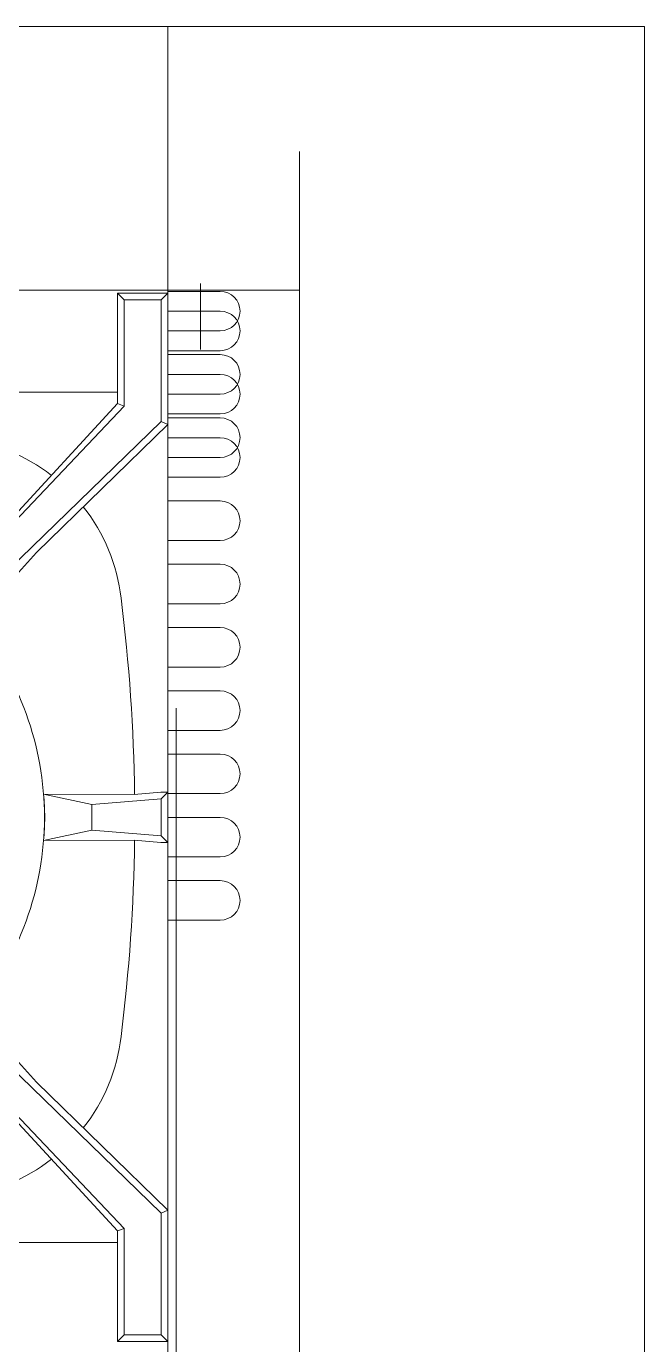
# Model space of a CAD drawing. Extents: x 306 to 2240, y 18 to 779.
# Drawn here: x 689.463 to 689.698, y 391.605 to 392.105 of the extents above; entities that cross this region are included whole.
import ezdxf

# ---------------------------------------------------------------- set-up
doc = ezdxf.new("R2010")
doc.units = 0
doc.header["$MEASUREMENT"] = 0
doc.linetypes.add('ACAD_ISO03W100', pattern=[30, 12, -18])
doc.linetypes.add('HIDDEN', pattern=[9.524999999999995, 6.349999999999998, -3.174999999999998])
doc.layers.add('EQUIPAMIENTO SUPER', color=1, linetype='Continuous')
doc.layers.add('Sanitario', color=1, linetype='Continuous')

msp = doc.modelspace()

# ---------------------------------------------------------------- linework, layer by layer
at = {"layer": 'EQUIPAMIENTO SUPER', "color": 253, "lineweight": 0}
for p, q in [((689.5169949408361, 392.1047525021578, -6.438942029e-07), (689.5169949408361, 391.9435025021578, -6.438942029e-07)), ((689.5169949408361, 391.2572425979576, -6.438943981e-07), (689.5169949408361, 392.0572425979573, -6.438943981e-07)), ((689.5169949408361, 391.2572425979576, -6.438943981e-07), (689.5169949408361, 392.0572425979573, -6.438943981e-07)), ((689.566994940839, 392.0572425979573, -6.438943981e-07), (689.566994940839, 391.2572425979576, -6.438943981e-07)), ((689.566994940839, 392.0572425979573, -6.438943981e-07), (689.566994940839, 391.2572425979576, -6.438943981e-07)), ((689.5169949408361, 391.8572425979575, -6.438943981e-07), (689.5169949408361, 392.0184925979576, -6.438943981e-07)), ((689.5169949408361, 391.8572425979575, -6.438943981e-07), (689.5169949408361, 392.0184925979576, -6.438943981e-07)), ((689.566994940839, 392.0047525021575, -6.438942029e-07), (688.78699494084, 392.0047525021575, -6.438942029e-07)), ((689.566994940839, 392.0047525021575, -6.438942029e-07), (688.78699494084, 392.0047525021575, -6.438942029e-07)), ((689.500494940838, 392.0010025021576, -6.438942029e-07), (689.4979949408357, 392.0035025021579, -6.438942029e-07)), ((689.500494940838, 392.0010025021576, -6.438942029e-07), (689.4979949408357, 392.0035025021579, -6.438942029e-07)), ((689.5144949408373, 392.0010025021576, -6.438942029e-07), (689.5169949408361, 392.0035025021579, -6.438942029e-07)), ((689.5144949408373, 392.0010025021576, -6.438942029e-07), (689.5169949408361, 392.0035025021579, -6.438942029e-07)), ((689.500494940838, 391.9606519970941, -6.438942029e-07), (689.4979949408357, 391.9616497848092, -6.438942029e-07)), ((689.500494940838, 391.9606519970941, -6.438942029e-07), (689.4979949408357, 391.9616497848092, -6.438942029e-07)), ((689.5169949408361, 391.9537805589279, -6.438942029e-07), (689.5144949408373, 391.9548530072211, -6.438942029e-07)), ((689.5169949408361, 391.9537805589279, -6.438942029e-07), (689.5144949408373, 391.9548530072211, -6.438942029e-07)), ((689.5169949408361, 391.8572425979575, -6.438943981e-07), (689.5169949408361, 391.8667425979576, -6.438943981e-07)), ((689.5169949408361, 391.8572425979575, -6.438943981e-07), (689.5169949408361, 391.8667425979576, -6.438943981e-07)), ((689.5169949408361, 391.8572425979575, -6.438943981e-07), (689.5169949408361, 391.8477425979574, -6.438943981e-07)), ((689.5169949408361, 391.8572425979575, -6.438943981e-07), (689.5169949408361, 391.6959925979574, -6.438943981e-07)), ((689.5169949408361, 391.8572425979575, -6.438943981e-07), (689.5169949408361, 391.8477425979574, -6.438943981e-07)), ((689.5169949408361, 391.8572425979575, -6.438943981e-07), (689.5169949408361, 391.6959925979574, -6.438943981e-07)), ((689.5201595334827, 391.8461843243033, -6.438942029e-07), (689.5201595334827, 391.4211843243031, -6.438942029e-07)), ((689.5201595334827, 391.8461843243033, -6.438942029e-07), (689.5201595334827, 391.4211843243031, -6.438942029e-07)), ((689.4882449408383, 391.8095725021578, -6.438942029e-07), (689.4699092655196, 391.8135136076853, -6.438942029e-07)), ((689.5042427116917, 391.8134476228973, -6.438942029e-07), (689.4699092655196, 391.8135136076853, -6.438942029e-07)), ((689.4882449408383, 391.8095725021578, -6.438942029e-07), (689.4699092655196, 391.8135136076853, -6.438942029e-07)), ((689.5042427116917, 391.8134476228973, -6.438942029e-07), (689.4699092655196, 391.8135136076853, -6.438942029e-07)), ((689.5143960051195, 391.8142525021579, -6.438942029e-07), (689.5042427116917, 391.8134476228973, -6.438942029e-07)), ((689.5143960051195, 391.8142525021579, -6.438942029e-07), (689.5042427116917, 391.8134476228973, -6.438942029e-07)), ((689.5169949408361, 391.8142525021579, -6.438942029e-07), (689.5143960051195, 391.8142525021579, -6.438942029e-07)), ((689.5169949408361, 391.8142525021579, -6.438942029e-07), (689.5143960051195, 391.8142525021579, -6.438942029e-07)), ((689.4882449408383, 391.8095725021578, -6.438942029e-07), (689.4882449408383, 391.8047525021579, -6.438942029e-07)), ((689.4882449408383, 391.8095725021578, -6.438942029e-07), (689.4882449408383, 391.8047525021579, -6.438942029e-07)), ((689.4882449408383, 391.7999325021576, -6.438942029e-07), (689.4882449408383, 391.8047525021579, -6.438942029e-07)), ((689.4882449408383, 391.7999325021576, -6.438942029e-07), (689.4882449408383, 391.8047525021579, -6.438942029e-07)), ((689.4882449408383, 391.7999325021576, -6.438942029e-07), (689.4699092655196, 391.7959913966303, -6.438942029e-07)), ((689.4882449408383, 391.7999325021576, -6.438942029e-07), (689.4699092655196, 391.7959913966303, -6.438942029e-07)), ((689.5042427116917, 391.7960573814186, -6.438942029e-07), (689.4699092655196, 391.7959913966303, -6.438942029e-07)), ((689.5042427116917, 391.7960573814186, -6.438942029e-07), (689.4699092655196, 391.7959913966303, -6.438942029e-07)), ((689.5143960051195, 391.7952525021576, -6.438942029e-07), (689.5042427116917, 391.7960573814186, -6.438942029e-07)), ((689.5143960051195, 391.7952525021576, -6.438942029e-07), (689.5042427116917, 391.7960573814186, -6.438942029e-07)), ((689.5169949408361, 391.7952525021576, -6.438942029e-07), (689.5143960051195, 391.7952525021576, -6.438942029e-07)), ((689.5169949408361, 391.7952525021576, -6.438942029e-07), (689.5143960051195, 391.7952525021576, -6.438942029e-07)), ((689.5169949408361, 391.6557244453879, -6.438942029e-07), (689.5144949408373, 391.6546519970948, -6.438942029e-07)), ((689.5169949408361, 391.6557244453879, -6.438942029e-07), (689.5144949408373, 391.6546519970948, -6.438942029e-07)), ((689.500494940838, 391.6488530072215, -6.438942029e-07), (689.4979949408357, 391.6478552195067, -6.438942029e-07)), ((689.500494940838, 391.6488530072215, -6.438942029e-07), (689.4979949408357, 391.6478552195067, -6.438942029e-07)), ((689.500494940838, 391.6085025021579, -6.438942029e-07), (689.4979949408357, 391.6060025021579, -6.438942029e-07)), ((689.500494940838, 391.6085025021579, -6.438942029e-07), (689.4979949408357, 391.6060025021579, -6.438942029e-07)), ((689.5144949408373, 391.6085025021579, -6.438942029e-07), (689.5169949408361, 391.6060025021579, -6.438942029e-07)), ((689.5144949408373, 391.6085025021579, -6.438942029e-07), (689.5169949408361, 391.6060025021579, -6.438942029e-07))]:
    msp.add_line(p, q, dxfattribs=at)
at = {"layer": 'EQUIPAMIENTO SUPER', "color": 253, "linetype": 'HIDDEN', "lineweight": 0}
msp.add_line((689.5294949408367, 392.007252502158, -6.438942029e-07), (689.5294949408367, 391.9822525021579, -6.438942029e-07), dxfattribs=at)
msp.add_line((689.5294949408367, 392.007252502158, -6.438942029e-07), (689.5294949408367, 391.9822525021579, -6.438942029e-07), dxfattribs=at)
at = {"layer": 'EQUIPAMIENTO SUPER', "color": 253, "linetype": 'ACAD_ISO03W100', "lineweight": 0}
for p, q in [((689.5169949408361, 391.8142525021579, -6.438942029e-07), (689.5144949408373, 391.811752502158, -6.438942029e-07)), ((689.5169949408361, 391.8142525021579, -6.438942029e-07), (689.5144949408373, 391.811752502158, -6.438942029e-07)), ((689.5169949408361, 391.7952525021576, -6.438942029e-07), (689.5144949408373, 391.7977525021576, -6.438942029e-07)), ((689.5169949408361, 391.7952525021576, -6.438942029e-07), (689.5144949408373, 391.7977525021576, -6.438942029e-07))]:
    msp.add_line(p, q, dxfattribs=at)
at = {"layer": 'EQUIPAMIENTO SUPER', "color": 253, "lineweight": 0, "elevation": -6.438508219e-07}
for points in [[(689.3838587727572, 391.8388785813356), (689.3898714240552, 391.8328659300404), (689.443198434687, 391.8786587699137), (689.4671549854232, 391.9051905525454), (689.5169949408361, 391.9537805589279), (689.5169949408361, 392.0035025021579), (689.4979949408357, 392.0035025021579), (689.4979949408357, 391.9616497848092), (689.4561145263858, 391.9162242308484), (689.429601612645, 391.8922478850624), (689.3838587727572, 391.8388785813356)], [(689.3838587727572, 391.8388785813356), (689.3898714240552, 391.8328659300404), (689.443198434687, 391.8786587699137), (689.4671549854232, 391.9051905525454), (689.5169949408361, 391.9537805589279), (689.5169949408361, 392.0035025021579), (689.4979949408357, 392.0035025021579), (689.4979949408357, 391.9616497848092), (689.4561145263858, 391.9162242308484), (689.429601612645, 391.8922478850624), (689.3838587727572, 391.8388785813356)], [(689.5144949408373, 392.0010025021576), (689.5144949408373, 391.9548530072217), (689.3899432286366, 391.8340010424898), (689.3848485954936, 391.8389415699723), (689.500494940838, 391.9606519970941), (689.500494940838, 392.0010025021576), (689.5144949408373, 392.0010025021576), (689.5144949408373, 392.0010025021576)], [(689.5144949408373, 392.0010025021576), (689.5144949408373, 391.9548530072217), (689.3899432286366, 391.8340010424898), (689.3848485954936, 391.8389415699723), (689.500494940838, 391.9606519970941), (689.500494940838, 392.0010025021576), (689.5144949408373, 392.0010025021576), (689.5144949408373, 392.0010025021576)], [(689.3652449408388, 391.9660025021578), (689.4979949408357, 391.9660025021578)], [(689.3652449408388, 391.9660025021578), (689.4979949408357, 391.9660025021578)], [(689.4882449408383, 391.8047525021579), (689.4882449408383, 391.8095725021578), (689.5144949408373, 391.811752502158), (689.5144949408373, 391.8047525021579)], [(689.4882449408383, 391.8047525021579), (689.4882449408383, 391.8095725021578), (689.5144949408373, 391.811752502158), (689.5144949408373, 391.811752502158)], [(689.4882449408383, 391.8047525021579), (689.4882449408383, 391.8095725021578), (689.5144949408373, 391.811752502158), (689.5144949408373, 391.8047525021579)], [(689.4882449408383, 391.8047525021579), (689.4882449408383, 391.8095725021578), (689.5144949408373, 391.811752502158), (689.5144949408373, 391.811752502158)], [(689.5144949408373, 391.811752502158), (689.5144949408373, 391.8047525021579)], [(689.5144949408373, 391.811752502158), (689.5144949408373, 391.8047525021579)], [(689.4882449408383, 391.8047525021579), (689.4882449408383, 391.799932502158), (689.5144949408373, 391.7977525021576), (689.5144949408373, 391.8047525021579)], [(689.4882449408383, 391.8047525021579), (689.4882449408383, 391.799932502158), (689.5144949408373, 391.7977525021576), (689.5144949408373, 391.7977525021576)], [(689.4882449408383, 391.8047525021579), (689.4882449408383, 391.799932502158), (689.5144949408373, 391.7977525021576), (689.5144949408373, 391.8047525021579)], [(689.4882449408383, 391.8047525021579), (689.4882449408383, 391.799932502158), (689.5144949408373, 391.7977525021576), (689.5144949408373, 391.7977525021576)], [(689.5144949408373, 391.7977525021576), (689.5144949408373, 391.8047525021579)], [(689.5144949408373, 391.7977525021576), (689.5144949408373, 391.8047525021579)], [(689.3838587727572, 391.7706264229802), (689.3898714240552, 391.7766390742756), (689.443198434687, 391.7308462344024), (689.4671549854232, 391.7043144517704), (689.5169949408361, 391.6557244453879), (689.5169949408361, 391.6060025021579), (689.4979949408357, 391.6060025021579), (689.4979949408357, 391.6478552195067), (689.4561145263858, 391.6932807734674), (689.429601612645, 391.7172571192534), (689.3838587727572, 391.7706264229802)], [(689.3838587727572, 391.7706264229802), (689.3898714240552, 391.7766390742756), (689.443198434687, 391.7308462344024), (689.4671549854232, 391.7043144517704), (689.5169949408361, 391.6557244453879), (689.5169949408361, 391.6060025021579), (689.4979949408357, 391.6060025021579), (689.4979949408357, 391.6478552195067), (689.4561145263858, 391.6932807734674), (689.429601612645, 391.7172571192534), (689.3838587727572, 391.7706264229802)], [(689.5144949408373, 391.6085025021579), (689.5144949408373, 391.6546519970948), (689.3899432286366, 391.7755039618261), (689.3848485954936, 391.7705634343433), (689.500494940838, 391.6488530072215), (689.500494940838, 391.6085025021579), (689.5144949408373, 391.6085025021579), (689.5144949408373, 391.6085025021579)], [(689.5144949408373, 391.6085025021579), (689.5144949408373, 391.6546519970948), (689.3899432286366, 391.7755039618261), (689.3848485954936, 391.7705634343433), (689.500494940838, 391.6488530072215), (689.500494940838, 391.6085025021579), (689.5144949408373, 391.6085025021579), (689.5144949408373, 391.6085025021579)], [(689.3652449408388, 391.643502502158), (689.4979949408357, 391.6435025021576)], [(689.3652449408388, 391.643502502158), (689.4979949408357, 391.6435025021576)]]:
    msp.add_lwpolyline(points, dxfattribs=at)
for points in [[(689.5169949408361, 391.989252502158), (689.5369449408375, 391.989252502158, 0.9999999999999998), (689.5369449408375, 392.0042525021579), (689.5169949408361, 392.0042525021579)], [(689.5169949408361, 391.989252502158), (689.5369449408375, 391.989252502158, 0.9999999999999998), (689.5369449408375, 392.0042525021579), (689.5169949408361, 392.0042525021579)], [(689.5169949408361, 391.9967425979573), (689.5369449408375, 391.9967425979573, -0.9999999999999998), (689.5369449408375, 391.9817425979574), (689.5169949408361, 391.9817425979574)], [(689.5169949408361, 391.9967425979573), (689.5369449408375, 391.9967425979573, -0.9999999999999998), (689.5369449408375, 391.9817425979574), (689.5169949408361, 391.9817425979574)], [(689.5169949408361, 391.9652525021581), (689.5369449408375, 391.9652525021581, 0.9999999999999998), (689.5369449408375, 391.980252502158), (689.5169949408361, 391.980252502158)], [(689.5169949408361, 391.9652525021581), (689.5369449408375, 391.9652525021581, 0.9999999999999998), (689.5369449408375, 391.980252502158), (689.5169949408361, 391.980252502158)], [(689.5169949408361, 391.9727425979574), (689.5369449408375, 391.9727425979574, -0.9999999999999998), (689.5369449408375, 391.9577425979575), (689.5169949408361, 391.9577425979575)], [(689.5169949408361, 391.9727425979574), (689.5369449408375, 391.9727425979574, -0.9999999999999998), (689.5369449408375, 391.9577425979575), (689.5169949408361, 391.9577425979575)], [(689.5169949408361, 391.9412525021578), (689.5369449408375, 391.9412525021578, 0.9999999999999998), (689.5369449408375, 391.9562525021581), (689.5169949408361, 391.9562525021581)], [(689.5169949408361, 391.9412525021578), (689.5369449408375, 391.9412525021578, 0.9999999999999998), (689.5369449408375, 391.9562525021581), (689.5169949408361, 391.9562525021581)], [(689.5169949408361, 391.9487425979576), (689.5369449408375, 391.9487425979576, -0.9999999999999998), (689.5369449408375, 391.9337425979577), (689.5169949408361, 391.9337425979577)], [(689.5169949408361, 391.9487425979576), (689.5369449408375, 391.9487425979576, -0.9999999999999998), (689.5369449408375, 391.9337425979577), (689.5169949408361, 391.9337425979577)], [(689.5169949408361, 391.9247425979576), (689.5369449408375, 391.9247425979576, -0.9999999999999998), (689.5369449408375, 391.9097425979573), (689.5169949408361, 391.9097425979573)], [(689.5169949408361, 391.9247425979576), (689.5369449408375, 391.9247425979576, -0.9999999999999998), (689.5369449408375, 391.9097425979573), (689.5169949408361, 391.9097425979573)], [(689.5169949408361, 391.9007425979573), (689.5369449408375, 391.9007425979573, -0.9999999999999998), (689.5369449408375, 391.8857425979574), (689.5169949408361, 391.8857425979574)], [(689.5169949408361, 391.9007425979573), (689.5369449408375, 391.9007425979573, -0.9999999999999998), (689.5369449408375, 391.8857425979574), (689.5169949408361, 391.8857425979574)], [(689.5169949408361, 391.8767425979574), (689.5369449408375, 391.8767425979574, -0.9999999999999998), (689.5369449408375, 391.8617425979575), (689.5169949408361, 391.8617425979575)], [(689.5169949408361, 391.8767425979574), (689.5369449408375, 391.8767425979574, -0.9999999999999998), (689.5369449408375, 391.8617425979575), (689.5169949408361, 391.8617425979575)], [(689.5169949408361, 391.8527425979576), (689.5369449408375, 391.8527425979576, -0.9999999999999998), (689.5369449408375, 391.8377425979576), (689.5169949408361, 391.8377425979576)], [(689.5169949408361, 391.8527425979576), (689.5369449408375, 391.8527425979576, -0.9999999999999998), (689.5369449408375, 391.8377425979576), (689.5169949408361, 391.8377425979576)], [(689.5169949408361, 391.8287425979576), (689.5369449408375, 391.8287425979576, -0.9999999999999998), (689.5369449408375, 391.8137425979573), (689.5169949408361, 391.8137425979573)], [(689.5169949408361, 391.8287425979576), (689.5369449408375, 391.8287425979576, -0.9999999999999998), (689.5369449408375, 391.8137425979573), (689.5169949408361, 391.8137425979573)], [(689.5169949408361, 391.8047425979573), (689.5369449408375, 391.8047425979573, -0.9999999999999998), (689.5369449408375, 391.7897425979574), (689.5169949408361, 391.7897425979574)], [(689.5169949408361, 391.8047425979573), (689.5369449408375, 391.8047425979573, -0.9999999999999998), (689.5369449408375, 391.7897425979574), (689.5169949408361, 391.7897425979574)], [(689.5169949408361, 391.7807425979574), (689.5369449408375, 391.7807425979574, -0.9999999999999998), (689.5369449408375, 391.7657425979575), (689.5169949408361, 391.7657425979575)], [(689.5169949408361, 391.7807425979574), (689.5369449408375, 391.7807425979574, -0.9999999999999998), (689.5369449408375, 391.7657425979575), (689.5169949408361, 391.7657425979575)]]:
    msp.add_lwpolyline(points, format="xyb", dxfattribs=at)
at = {"layer": 'EQUIPAMIENTO SUPER', "color": 253, "lineweight": 0}
for centre, radius, start, end in [((689.4309823419812, 391.8799946881795, -6.438942029e-07), 0.06875, 52.39905005727237, 83.42275128577477), ((689.4309823419812, 391.8799946881795, -6.438942029e-07), 0.06875, 52.39905005727237, 83.42275128577477), ((689.4309871268582, 391.8799899032996, -6.438942029e-07), 0.06875, 6.577248714141604, 38.25818520541789), ((689.4309871268582, 391.8799899032996, -6.438942029e-07), 0.06875, 6.577248714141604, 38.25818520541789), ((688.8387449408388, 391.8047360628329, -6.438942029e-07), 0.6657500000000001, 0.7510863819990234, 7.17294038723863), ((688.8387449408388, 391.8047360628329, -6.438942029e-07), 0.6657500000000001, 0.7510863819990234, 7.17294038723863), ((689.3557449408383, 391.8047525021579, -6.438942029e-07), 0.1145, 0, 40.20089265308662), ((689.3557449408383, 391.8047525021579, -6.438942029e-07), 0.1145, 0, 40.20089265308662), ((689.3779850688793, 391.8047525021579, -6.438942029e-07), 0.0923407542635347, 0, 5.444297664207493), ((689.3779850688793, 391.8047525021579, -6.438942029e-07), 0.0923407542635347, 0, 5.444297664207493), ((689.3557449408383, 391.8047525021579, -6.438942029e-07), 0.1145, 319.7991073469134, 0), ((689.3557449408383, 391.8047525021579, -6.438942029e-07), 0.1145, 319.7991073469134, 0), ((689.3779850688793, 391.8047525021579, -6.438942029e-07), 0.0923407542635347, 354.5557023357925, 0), ((689.3779850688793, 391.8047525021579, -6.438942029e-07), 0.0923407542635347, 354.5557023357925, 0), ((688.8387449408388, 391.8047689414828, -6.438942029e-07), 0.6657500000000001, 352.8270596127614, 359.248913618001), ((688.8387449408388, 391.8047689414828, -6.438942029e-07), 0.6657500000000001, 352.8270596127614, 359.248913618001), ((689.4309871268582, 391.7295151010159, -6.438942029e-07), 0.06875, 321.7418147945821, 353.4227512858584), ((689.4309871268582, 391.7295151010159, -6.438942029e-07), 0.06875, 321.7418147945821, 353.4227512858584), ((689.4309823419812, 391.7295103161368, -6.438942029e-07), 0.06875, 276.5772487142252, 307.6009499427275), ((689.4309823419812, 391.7295103161368, -6.438942029e-07), 0.06875, 276.5772487142252, 307.6009499427275)]:
    msp.add_arc(centre, radius, start, end, dxfattribs=at)
at = {"layer": 'Sanitario', "color": 253, "lineweight": 0, "elevation": -6.438508219e-07}
msp.add_lwpolyline([(688.7701595334822, 392.1047525021576), (689.6979302473833, 392.1047525021576), (689.6979302473833, 390.6005768772004), (688.7701595334822, 390.6005768772004)], close=True, dxfattribs=at)

doc.saveas('drawing.dxf')
